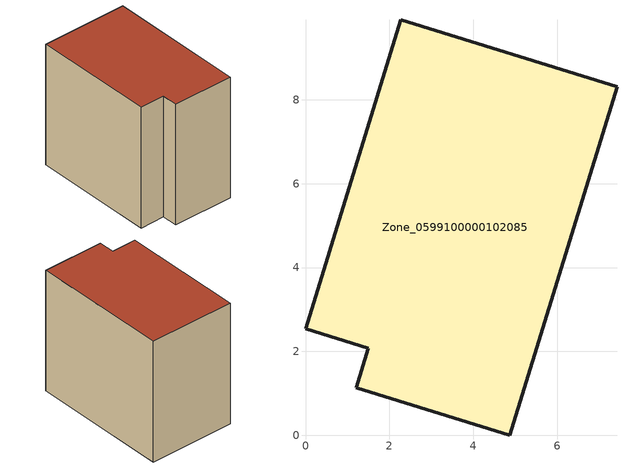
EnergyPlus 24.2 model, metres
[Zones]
Zone_0599100000102085
 floor ground (C_G): 7.43,8.31 4.87,0 1.21,1.13 1.5,2.08 0,2.54 2.27,9.91 z0
 wall outside (C_F): 4.87,0 7.43,8.31 2.27,9.91 0,2.54 1.5,2.08 1.21,1.13 4.87,0 z0:7.84
 roof outside (C_R): 1.21,1.13 4.87,0 7.43,8.31 2.27,9.91 0,2.54 1.5,2.08 z7.84
[BUILDING]
Pand.0599100000102085: North Axis=0; Terrain=City; Loads Convergence Tolerance Value=0.04; Temperature Convergence Tolerance Value=0.4; Solar Distribution=FullExterior; Maximum Number of Warmup Days=25; Minimum Number of Warmup Days=1
[Site:Location]
Rotterdam.The.Hague.AP_ZH_NLD Design_Conditions: Latitude=51.96; Longitude=4.45; Time Zone=1; Elevation=-4.5
[SITE:GROUNDTEMPERATURE:BUILDINGSURFACE]
18, 18, 18, 18, 18, 18, 18, 18, 18, 18, 18, 18
[MATERIAL] Thermal Absorptance=0.9; Solar Absorptance=0.7; Visible Absorptance=0.7
Name | Roughness | Thickness | Conductivity | Density | Specific Heat
G.TI.1975-1991 | MediumSmooth | 0.15 | 0.288461 | 540 | 1210
F.TI.1975-1991 | Rough | 0.3 | 0.230769 | 1920 | 840
R.TI.1975-1991 | MediumRough | 0.2 | 0.153846 | 1500 | 1000
[CONSTRUCTION]
C_G: G.TI.1975-1991
C_F: F.TI.1975-1991
C_R: R.TI.1975-1991
[ZONE]
Zone_0599100000102085: Type=1; Multiplier=1; Ceiling Height=Autocalculate; Volume=Autocalculate; Floor Area=autocalculate; Part of Total Floor Area=Yes
[ZONEINFILTRATION:DESIGNFLOWRATE]
Infil_Zone_0599100000102085: Zone or ZoneList or Space or SpaceList=Zone_0599100000102085; Schedule=AlwaysOn; Design Flow Rate Calculation Method=Flow/Area; Flow Rate per Floor Area=0.003; Constant Term Coefficient=1; Temperature Term Coefficient=0; Velocity Term Coefficient=0; Velocity Squared Term Coefficient=0
[HVACTEMPLATE:ZONE:IDEALLOADSAIRSYSTEM]
Zone_0599100000102085: Maximum Heating Supply Air Temperature=50; Minimum Cooling Supply Air Temperature=13; Maximum Heating Supply Air Humidity Ratio=0.0156; Minimum Cooling Supply Air Humidity Ratio=0.0077; Heating Limit=NoLimit; Cooling Limit=NoLimit; Dehumidification Control Type=ConstantSensibleHeatRatio; Cooling Sensible Heat Ratio=0.7; Dehumidification Setpoint=60; Humidification Control Type=None; Humidification Setpoint=30; Outdoor Air Method=None; Outdoor Air Flow Rate per Person=0.00944; Outdoor Air Flow Rate per Zone Floor Area=0; Outdoor Air Flow Rate per Zone=0; Demand Controlled Ventilation Type=None; Outdoor Air Economizer Type=NoEconomizer; Heat Recovery Type=None; Sensible Heat Recovery Effectiveness=0.7; Latent Heat Recovery Effectiveness=0.65
[ZONECONTROL:THERMOSTAT]
ThermostatControl_Zone_0599100000102085: Zone or ZoneList=Zone_0599100000102085; Control Type Schedule=DualSetpointControlType; Control 1=Thermostat_Zone_0599100000102085; Temperature Difference Between Cutout And Setpoint=0
[THERMOSTATSETPOINT:DUALSETPOINT]
Thermostat_Zone_0599100000102085: Heating Setpoint Temperature Schedule=HeatingSetpoint_Zone_0599100000102085; Cooling Setpoint Temperature Schedule=CoolingSetpoint_Zone_0599100000102085
[SCHEDULE:COMPACT]
HeatingSetpoint_Zone_0599100000102085: Through: 12/31, For: AllDays, Until: 24:00, 21
CoolingSetpoint_Zone_0599100000102085: Through: 12/31, For: AllDays, Until: 24:00, 24
DualSetpointControlType: Through: 12/31, For: AllDays, Until: 24:00, 4
AlwaysOn: Through: 12/31, For: AllDays, Until: 24:00, 1
